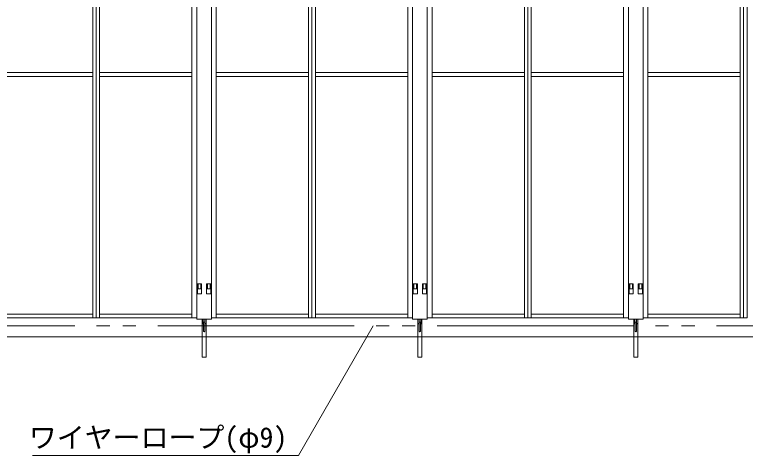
# Model space of a CAD drawing. Units: millimetres, scale not verified. Extents: x -20976 to 3174, y -17325 to 17325.
# Drawn here: x -17752 to -14739, y 3966 to 5783 of the extents above; entities that cross this region are included whole.
import ezdxf
from ezdxf.enums import TextEntityAlignment as Align

# ---------------------------------------------------------------- set-up
doc = ezdxf.new("R2010")
doc.units = ezdxf.units.MM
doc.header["$LTSCALE"] = 90
doc.linetypes.add('DASHED1', pattern=[1.8, 1.2, -0.6])
doc.linetypes.add('DOUBLE_CHAIN2', pattern=[12.8, 9, -1, 0.6, -0.6, 0.6, -1])
for name, color, linetype, lineweight in [('0-5_ﾍﾞｰｽﾗｲﾝ', 5, 'Continuous', 18), ('0-8_ﾜｲﾔｰﾛｰﾌﾟ', 7, 'DOUBLE_CHAIN2', 18), ('1-0_中央走行棒', 7, 'Continuous', 18), ('1-7_標準ﾊﾟﾈﾙ', 7, 'Continuous', 18), ('1-9_文字', 7, 'Continuous', 18), ('1-A_落とし棒', 7, 'Continuous', 18)]:
    doc.layers.add(name, color=color, linetype=linetype, lineweight=lineweight)
doc.styles.add('ＭＳ ゴシック', font='')
doc.styles.get('ＭＳ ゴシック').set_extended_font_data('MS Gothic')

msp = doc.modelspace()

# ---------------------------------------------------------------- linework, layer by layer
at = {"layer": '0-5_ﾍﾞｰｽﾗｲﾝ'}
msp.add_line((-20296.24, 4455), (-6536.24, 4455), dxfattribs=at)
at = {"layer": '0-8_ﾜｲﾔｰﾛｰﾌﾟ'}
msp.add_line((-7136.24, 4500), (-18737.84, 4500), dxfattribs=at)
at = {"layer": '1-0_中央走行棒'}
for p, q in [((-17001.24, 6024.06), (-17001.24, 4672.56)), ((-16941.24, 4672.56), (-16941.24, 6024.06)), ((-16111.24, 6024.06), (-16111.24, 4672.56)), ((-16051.24, 4672.56), (-16051.24, 6024.06)), ((-15221.24, 6024.06), (-15221.24, 4672.56)), ((-15161.24, 4672.56), (-15161.24, 6024.06)), ((-16979.79, 4514.46), (-16979.79, 4527.56)), ((-16974.79, 4514.46), (-16974.79, 4527.56)), ((-16967.79, 4527.56), (-16967.79, 4514.46)), ((-16962.8, 4527.56), (-16962.8, 4514.46)), ((-16089.8, 4514.46), (-16089.8, 4527.56)), ((-16084.79, 4514.46), (-16084.79, 4527.56)), ((-16077.79, 4527.56), (-16077.79, 4514.46)), ((-16072.79, 4527.56), (-16072.79, 4514.46)), ((-15199.79, 4514.46), (-15199.79, 4527.56)), ((-15194.79, 4514.46), (-15194.79, 4527.56)), ((-15187.79, 4527.56), (-15187.79, 4514.46)), ((-15182.79, 4527.56), (-15182.79, 4514.46)), ((-16973.74, 4513.06), (-16973.74, 4478.06)), ((-16968.74, 4478.06), (-16968.74, 4513.06)), ((-16083.74, 4513.06), (-16083.74, 4478.06)), ((-16078.74, 4478.06), (-16078.74, 4513.06)), ((-15193.74, 4513.06), (-15193.74, 4478.06)), ((-15188.74, 4478.06), (-15188.74, 4513.06))]:
    msp.add_line(p, q, dxfattribs=at)
for points in [[(-17001.24, 4652.56), (-17001.24, 4527.56), (-16941.24, 4527.56), (-16941.24, 4652.56)], [(-16111.24, 4652.56), (-16111.24, 4527.56), (-16051.24, 4527.56), (-16051.24, 4652.56)], [(-15221.24, 4652.56), (-15221.24, 4527.56), (-15161.24, 4527.56), (-15161.24, 4652.56)]]:
    msp.add_lwpolyline(points, dxfattribs=at)
for points in [[(-16998.89, 4632.56), (-16981.59, 4632.56), (-16981.59, 4652.56), (-16998.89, 4652.56)], [(-16960.89, 4632.56), (-16943.59, 4632.56), (-16943.59, 4652.56), (-16960.89, 4652.56)], [(-16108.89, 4632.56), (-16091.59, 4632.56), (-16091.59, 4652.56), (-16108.89, 4652.56)], [(-16070.89, 4632.56), (-16053.59, 4632.56), (-16053.59, 4652.56), (-16070.89, 4652.56)], [(-15218.89, 4632.56), (-15201.59, 4632.56), (-15201.59, 4652.56), (-15218.89, 4652.56)], [(-15180.89, 4632.56), (-15163.59, 4632.56), (-15163.59, 4652.56), (-15180.89, 4652.56)]]:
    msp.add_lwpolyline(points, close=True, dxfattribs=at)
for centre, radius, start, end in [((-16971.29, 4514.46), 8.5, 180, 253.254), ((-16971.29, 4514.46), 3.5, 180, 225.592), ((-16971.24, 4513.06), 2.5, 0, 180), ((-16971.29, 4514.46), 8.5, 287.463, 0), ((-16971.29, 4514.46), 3.5, 316.787, 0), ((-16081.29, 4514.46), 8.5, 180, 253.254), ((-16081.29, 4514.46), 3.5, 180, 225.592), ((-16081.24, 4513.06), 2.5, 0, 180), ((-16081.29, 4514.46), 8.5, 287.463, 0), ((-16081.29, 4514.46), 3.5, 316.787, 0), ((-15191.29, 4514.46), 8.5, 180, 253.254), ((-15191.29, 4514.46), 3.5, 180, 225.592), ((-15191.24, 4513.06), 2.5, 0, 180), ((-15191.29, 4514.46), 8.5, 287.463, 0), ((-15191.29, 4514.46), 3.5, 316.787, 0), ((-16971.24, 4478.06), 2.5, 180, 0), ((-16081.24, 4478.06), 2.5, 180, 0), ((-15191.24, 4478.06), 2.5, 180, 0)]:
    msp.add_arc(centre, radius, start, end, dxfattribs=at)
at = {"layer": '1-7_標準ﾊﾟﾈﾙ'}
for p, q in [((-16997.95, 4672.56), (-16997.95, 4652.56)), ((-16944.53, 4672.56), (-16944.53, 4652.56)), ((-16107.95, 4672.56), (-16107.95, 4652.56)), ((-16054.53, 4672.56), (-16054.53, 4652.56)), ((-15217.95, 4672.56), (-15217.95, 4652.56)), ((-15164.53, 4672.56), (-15164.53, 4652.56))]:
    msp.add_line(p, q, dxfattribs=at)
at = {"layer": '1-7_標準ﾊﾟﾈﾙ', "color": 4, "linetype": 'DASHED1', "lineweight": 9}
for p, q in [((-16995.74, 4672.56), (-16995.74, 4652.56)), ((-16984.74, 4672.56), (-16984.74, 4652.56)), ((-16957.74, 4672.56), (-16957.74, 4652.56)), ((-16946.74, 4672.56), (-16946.74, 4652.56)), ((-16105.74, 4672.56), (-16105.74, 4652.56)), ((-16094.74, 4672.56), (-16094.74, 4652.56)), ((-16067.74, 4672.56), (-16067.74, 4652.56)), ((-16056.74, 4672.56), (-16056.74, 4652.56)), ((-15215.74, 4672.56), (-15215.74, 4652.56)), ((-15204.74, 4672.56), (-15204.74, 4652.56)), ((-15177.74, 4672.56), (-15177.74, 4652.56)), ((-15166.74, 4672.56), (-15166.74, 4652.56))]:
    msp.add_line(p, q, dxfattribs=at)
at = {"layer": '1-7_標準ﾊﾟﾈﾙ'}
for points in [[(-17416.24, 7535.56), (-17430.49, 7535.56), (-17430.49, 4532.56), (-17416.24, 4532.56)], [(-17416.24, 7535.56), (-17401.99, 7535.56), (-17401.99, 4532.56), (-17416.24, 4532.56)], [(-17001.74, 7535.56), (-17021.49, 7535.56), (-17021.49, 4532.56), (-17001.74, 4532.56)], [(-16940.74, 7535.56), (-16920.99, 7535.56), (-16920.99, 4532.56), (-16940.74, 4532.56)], [(-16526.24, 7535.56), (-16540.49, 7535.56), (-16540.49, 4532.56), (-16526.24, 4532.56)], [(-16526.24, 7535.56), (-16511.99, 7535.56), (-16511.99, 4532.56), (-16526.24, 4532.56)], [(-16111.74, 7535.56), (-16131.49, 7535.56), (-16131.49, 4532.56), (-16111.74, 4532.56)], [(-16050.74, 7535.56), (-16030.99, 7535.56), (-16030.99, 4532.56), (-16050.74, 4532.56)], [(-15636.24, 7535.56), (-15650.49, 7535.56), (-15650.49, 4532.56), (-15636.24, 4532.56)], [(-15636.24, 7535.56), (-15621.99, 7535.56), (-15621.99, 4532.56), (-15636.24, 4532.56)], [(-15221.74, 7535.56), (-15241.49, 7535.56), (-15241.49, 4532.56), (-15221.74, 4532.56)], [(-15160.74, 7535.56), (-15140.99, 7535.56), (-15140.99, 4532.56), (-15160.74, 4532.56)], [(-14746.24, 7535.56), (-14760.49, 7535.56), (-14760.49, 4532.56), (-14746.24, 4532.56)], [(-14746.24, 7535.56), (-14731.99, 7535.56), (-14731.99, 4532.56), (-14746.24, 4532.56)], [(-17430.49, 5544.06), (-17810.99, 5544.06), (-17810.99, 5528.06), (-17430.49, 5528.06)], [(-17401.99, 5544.06), (-17021.49, 5544.06), (-17021.49, 5528.06), (-17401.99, 5528.06)], [(-16540.49, 5544.06), (-16920.99, 5544.06), (-16920.99, 5528.06), (-16540.49, 5528.06)], [(-16511.99, 5544.06), (-16131.49, 5544.06), (-16131.49, 5528.06), (-16511.99, 5528.06)], [(-15650.49, 5544.06), (-16030.99, 5544.06), (-16030.99, 5528.06), (-15650.49, 5528.06)], [(-15621.99, 5544.06), (-15241.49, 5544.06), (-15241.49, 5528.06), (-15621.99, 5528.06)], [(-14760.49, 5544.06), (-15140.99, 5544.06), (-15140.99, 5528.06), (-14760.49, 5528.06)], [(-17430.49, 4532.56), (-17810.99, 4532.56), (-17810.99, 4548.06), (-17430.49, 4548.06)], [(-17401.99, 4532.56), (-17021.49, 4532.56), (-17021.49, 4548.06), (-17401.99, 4548.06)], [(-16540.49, 4532.56), (-16920.99, 4532.56), (-16920.99, 4548.06), (-16540.49, 4548.06)], [(-16511.99, 4532.56), (-16131.49, 4532.56), (-16131.49, 4548.06), (-16511.99, 4548.06)], [(-15650.49, 4532.56), (-16030.99, 4532.56), (-16030.99, 4548.06), (-15650.49, 4548.06)], [(-15621.99, 4532.56), (-15241.49, 4532.56), (-15241.49, 4548.06), (-15621.99, 4548.06)], [(-14760.49, 4532.56), (-15140.99, 4532.56), (-15140.99, 4548.06), (-14760.49, 4548.06)]]:
    msp.add_lwpolyline(points, close=True, dxfattribs=at)
for points in [[(-17001.74, 4652.56), (-16981.74, 4652.56), (-16981.74, 4672.56), (-17001.74, 4672.56)], [(-16940.74, 4652.56), (-16960.74, 4652.56), (-16960.74, 4672.56), (-16940.74, 4672.56)], [(-16111.74, 4652.56), (-16091.74, 4652.56), (-16091.74, 4672.56), (-16111.74, 4672.56)], [(-16050.74, 4652.56), (-16070.74, 4652.56), (-16070.74, 4672.56), (-16050.74, 4672.56)], [(-15221.74, 4652.56), (-15201.74, 4652.56), (-15201.74, 4672.56), (-15221.74, 4672.56)], [(-15160.74, 4652.56), (-15180.74, 4652.56), (-15180.74, 4672.56), (-15160.74, 4672.56)]]:
    msp.add_lwpolyline(points, dxfattribs=at)
at = {"layer": '1-9_文字'}
for p, q in [((-16273.32, 4500), (-16581.63, 3966)), ((-17678.6, 3966), (-16582.06, 3966)), ((-16581.63, 3966), (-16582.06, 3966))]:
    msp.add_line(p, q, dxfattribs=at)
at = {"layer": '1-A_落とし棒'}
for points in [[(-16962.74, 4527.56), (-16962.74, 4371.36), (-16979.74, 4371.36), (-16979.74, 4527.56)], [(-16072.74, 4527.56), (-16072.74, 4371.36), (-16089.74, 4371.36), (-16089.74, 4527.56)], [(-15182.74, 4527.56), (-15182.74, 4371.36), (-15199.74, 4371.36), (-15199.74, 4527.56)]]:
    msp.add_lwpolyline(points, close=True, dxfattribs=at)

# ---------------------------------------------------------------- texts
at = {"layer": '1-9_文字', "style": 'ＭＳ ゴシック'}
msp.add_text('ワイヤーロープ(φ9)', height=84.46, dxfattribs=at).set_placement((-17693.94, 3972.48), align=Align.BOTTOM_LEFT)

doc.saveas('drawing.dxf')
